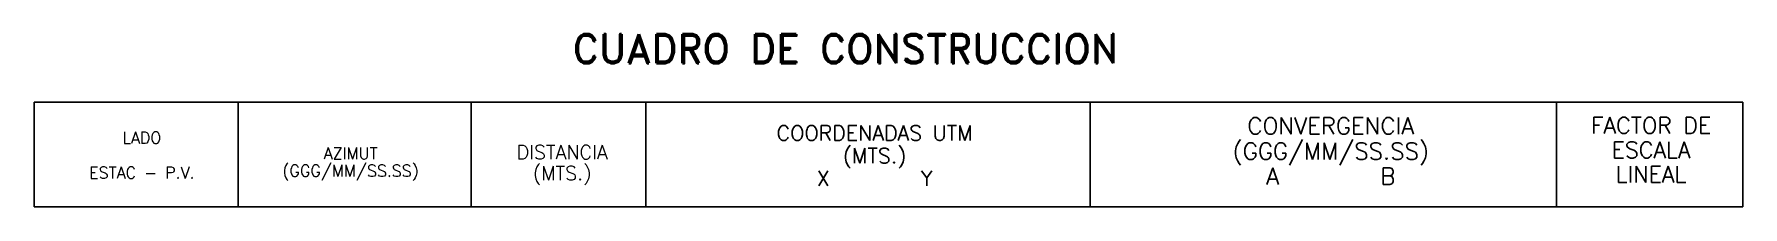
# Model space of a CAD drawing. Header units: millimetres. Extents: x 306309 to 306665, y 2046194 to 2046230.
import ezdxf
from ezdxf.enums import TextEntityAlignment as Align

# ---------------------------------------------------------------- set-up
doc = ezdxf.new("R2010")
doc.units = ezdxf.units.MM
doc.layers.add('CCONSTR', color=7, linetype='Continuous')
doc.layers.add('CONSTR', color=7, linetype='Continuous')
doc.styles.add('ROMAND', font='romand')
doc.styles.add('ROMANS', font='romans')

msp = doc.modelspace()

# ---------------------------------------------------------------- linework, layer by layer
at = {"layer": 'CONSTR'}
for p, q in [((306308.98, 2046216.28), (306664.63, 2046216.28)), ((306308.98, 2046216.28), (306308.98, 2046194.46)), ((306351.42, 2046216.28), (306351.42, 2046194.46)), ((306399.93, 2046216.28), (306399.93, 2046194.46)), ((306436.31, 2046216.28), (306436.31, 2046194.46)), ((306528.81, 2046216.28), (306528.81, 2046194.46)), ((306625.82, 2046216.28), (306625.82, 2046194.46)), ((306664.63, 2046216.28), (306664.63, 2046194.46)), ((306308.98, 2046194.46), (306664.63, 2046194.46))]:
    msp.add_line(p, q, dxfattribs=at)

# ---------------------------------------------------------------- texts
at = {"layer": 'CCONSTR', "style": 'ROMAND'}
msp.add_text('CUADRO DE CONSTRUCCION', height=6.0633, dxfattribs=at).set_placement((306421.08, 2046224.38))
at = {"layer": 'CCONSTR', "style": 'ROMANS'}
for s, height, p in [('COORDENADAS UTM', 3.1432, (306483.92, 2046208.26)), ('CONVERGENCIA', 3.4925, (306578.88, 2046209.57)), ('FACTOR DE', 3.395, (306645.53, 2046209.72)), ('LADO', 2.425, (306331.39, 2046207.64)), ('DISTANCIA', 2.91, (306418.87, 2046204.37)), ('(MTS.)', 3.143, (306483.92, 2046203.54)), ('(GGG/MM/SS.SS)', 3.4925, (306578.88, 2046204.33)), ('ESCALA', 3.395, (306645.53, 2046204.63)), ('AZIMUT', 2.425, (306374.85, 2046204.4)), ('ESTAC - P.V.', 2.4253, (306331.39, 2046200.36)), ('(GGG/MM/SS.SS)', 2.4253, (306374.85, 2046200.76)), ('(MTS.)', 2.91, (306418.87, 2046200)), ('X        Y', 3.143, (306483.92, 2046198.83)), ('A        B', 3.492, (306578.88, 2046199.09)), ('LINEAL', 3.395, (306645.53, 2046199.54))]:
    msp.add_text(s, height=height, dxfattribs=at).set_placement(p, align=Align.CENTER)

doc.saveas('drawing.dxf')
